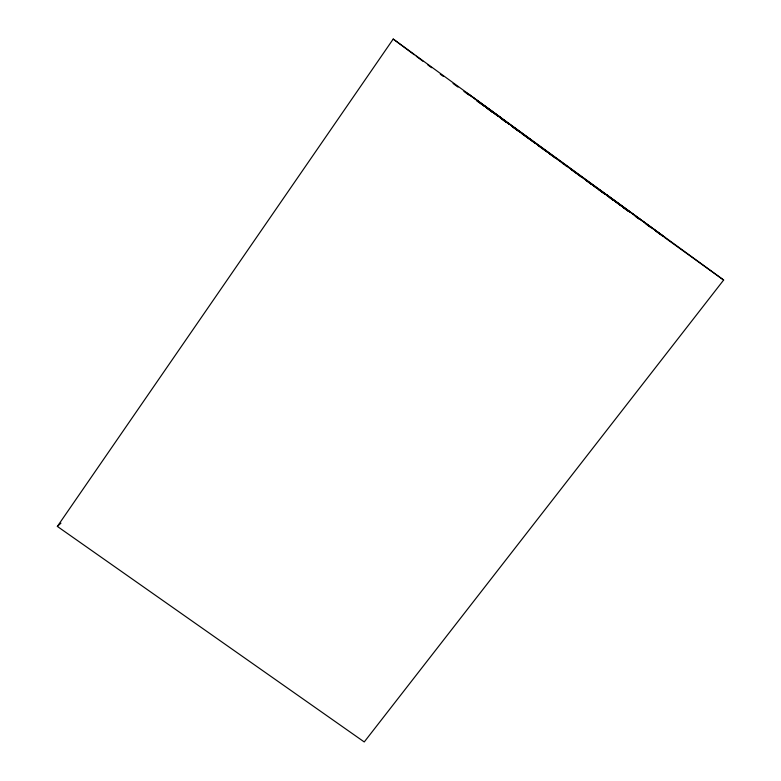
<?xml version="1.0" encoding="UTF-8"?>
<svg xmlns="http://www.w3.org/2000/svg" width="781" height="781" viewBox="0 0 781 781"><rect width="100%" height="100%" fill="white"/><g stroke="black" fill="none" stroke-linecap="round" stroke-linejoin="round"><path stroke-width="1.17" d="M57.355 526.414L393.214 39.05L723.645 280.037L364.249 741.95L57.355 526.414L60.957 523.153M477.259 101.013L478.597 101.969M635.217 216.327L639.141 219.158M646.024 224.108L650.934 227.652M655.845 231.196L662.727 236.145M664.69 237.561L723.645 280.037M619.265 204.583L621.627 206.272M500.855 117.628L467.263 93.251L531.549 140.287M497.809 115.764L481.408 103.844L489.16 109.516M499.742 117.17L506.498 122.07M508.421 123.476L526.833 136.87M480.149 103.092L483.693 105.66M589.714 182.91L599.398 189.959M601.331 191.365L608.116 196.295M611.015 198.403L619.733 204.739M621.666 206.155L630.384 212.491L618.62 203.87M609.658 197.603L613.563 200.444L611.591 199.106M528.786 138.296L664.768 237.268L606.827 194.879M486.338 107.583L489.082 109.584M490.907 110.912L495.466 114.231M498.21 116.223L501.021 118.273M502.896 119.63L509.456 124.413L499.82 117.316M511.33 125.77L532.964 141.546M534.878 142.923L567.445 166.685M569.154 167.925L576.007 172.923M577.891 174.309L593.13 185.439M440.269 74.166L443.227 76.323M453.068 83.499L457.998 87.091M463.904 91.397L468.825 94.989M476.703 100.739L480.637 103.609M488.515 109.35L492.46 112.22M501.314 118.683L506.234 122.275M513.088 127.215L518.057 130.896M521.728 133.522L529.869 139.506M530.377 139.828L535.229 143.362M537.748 145.256L546.866 151.856M549.56 153.867L555.672 158.279M562.359 163.2L564.331 164.635M565.415 165.377L567.279 166.744M571.018 169.467L572.883 170.824M574.172 171.82L581.289 176.955M585.984 180.431L590.914 184.023M593.511 185.849L596.333 187.909M598.793 189.773L604.875 194.127M623.404 207.717L628.324 211.309M600.013 190.242L604.914 193.834M606.866 195.26L616.668 202.435M491.103 110.931L497.878 115.891M512.414 126.522L518.223 130.778M598.031 189.012L604.894 194.03M606.817 195.426L613.397 200.239M487.617 108.608L492.303 112.025M496.042 114.768L497.917 116.135M503.599 120.284L506.449 122.363M481.116 103.853L483.908 105.884M616.219 202.308L619.821 204.944M393.214 39.05L414.33 54.816M416.253 56.252L422.97 61.269M427.773 64.852L431.61 67.713"/></g></svg>
